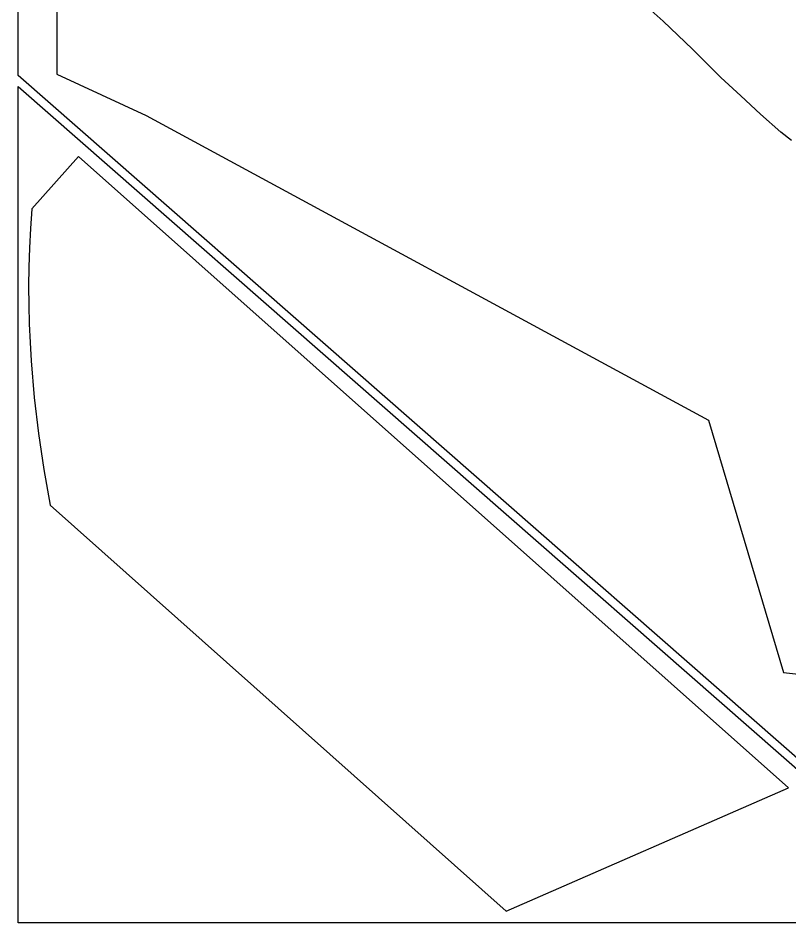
# Model space of a CAD drawing. Extents: x 2 to 598, y 1588 to 7998.
# Drawn here: x 2 to 372.4, y 5848.4 to 6282.3 of the extents above; entities that cross this region are included whole.
import ezdxf

# ---------------------------------------------------------------- set-up
doc = ezdxf.new("R2010")
doc.units = 0

msp = doc.modelspace()

# ---------------------------------------------------------------- linework, layer by layer
at = {"layer": 'Calque 1'}
for p, q in [((20.5587, 6711.32), (20.5587, 6255.47)), ((311.613973, 6280.81675), (304.466204, 6287.314882)), ((325.590583, 6267.470941), (311.613973, 6280.81675)), ((339.31631, 6253.8394), (325.590583, 6267.470941)), ((20.5587, 6255.47), (63.4083, 6235.6842)), ((348.810152, 6245.129886), (339.31631, 6253.8394)), ((358.367023, 6236.299763), (348.810152, 6245.129886)), ((368.113962, 6227.704708), (358.367023, 6236.299763)), ((63.4083, 6235.6842), (333.3313, 6089.4852)), ((373.098407, 6223.606481), (368.113962, 6227.704708)), ((31.0649, 6215.99), (8.66151, 6190.8)), ((371.731, 5913.09), (31.0649, 6215.99)), ((8.66151, 6190.8), (7.975573, 6181.388932)), ((7.975573, 6181.388932), (7.484807, 6172.076338)), ((7.484807, 6172.076338), (7.182475, 6162.856173)), ((7.182475, 6162.856173), (7.061839, 6153.722392)), ((7.061839, 6153.722392), (7.116161, 6144.668953)), ((7.116161, 6144.668953), (7.338702, 6135.68981)), ((7.338702, 6135.68981), (7.722724, 6126.778919)), ((7.722724, 6126.778919), (8.261489, 6117.930238)), ((8.261489, 6117.930238), (9.776297, 6100.395323)), ((9.776297, 6100.395323), (11.829219, 6083.036714)), ((333.3313, 6089.4852), (369.3069, 5968.4872)), ((11.829219, 6083.036714), (14.366352, 6065.806057)), ((14.366352, 6065.806057), (17.33379, 6048.655)), ((17.33379, 6048.655), (236.281, 5853.99)), ((369.3069, 5968.4872), (560.3019, 5946.7046)), ((236.281, 5853.99), (371.731, 5913.09))]:
    msp.add_line(p, q, dxfattribs=at)
at = {"layer": 'coupe'}
for p, q in [((1.99988, 6254.86), (1.99988, 6719.93)), ((466.02, 5848.36), (1.99988, 6254.86)), ((1.99988, 6249.54), (459.95188, 5848.359)), ((2.00088, 5848.359), (1.99988, 6249.54)), ((459.95188, 5848.359), (2.00088, 5848.359))]:
    msp.add_line(p, q, dxfattribs=at)

doc.saveas('drawing.dxf')
